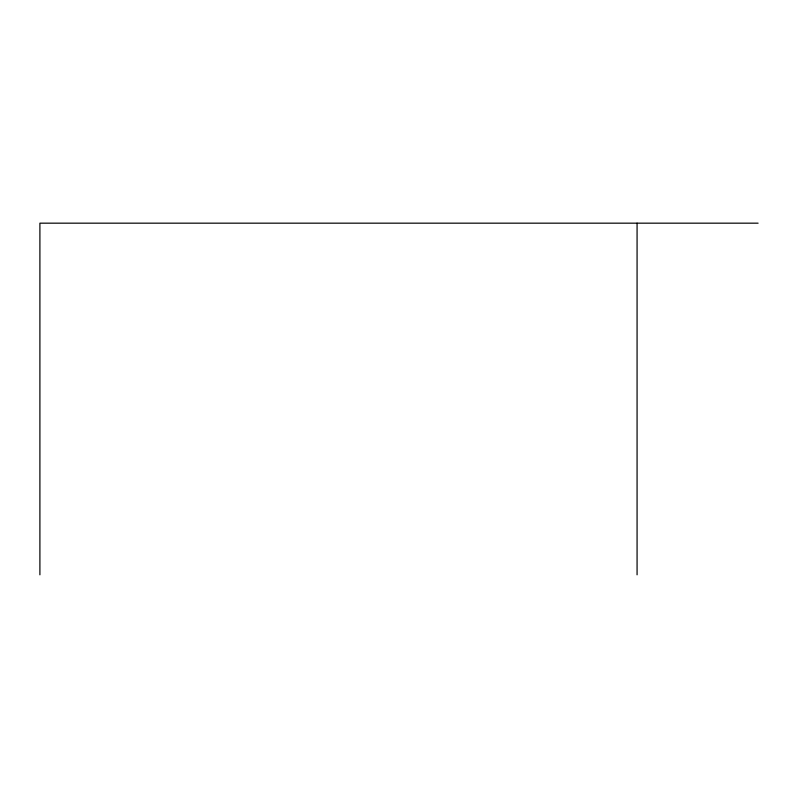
<?xml version="1.0" encoding="UTF-8"?>
<svg xmlns="http://www.w3.org/2000/svg" width="798" height="798" viewBox="0 0 798 798"><rect width="100%" height="100%" fill="white"/><g stroke="black" fill="none" stroke-linecap="round" stroke-linejoin="round"><path stroke-width="1.2" d="M758.1 223.171L39.9 223.171L39.9 574.829M637.073 223.171L637.073 574.829"/></g></svg>
